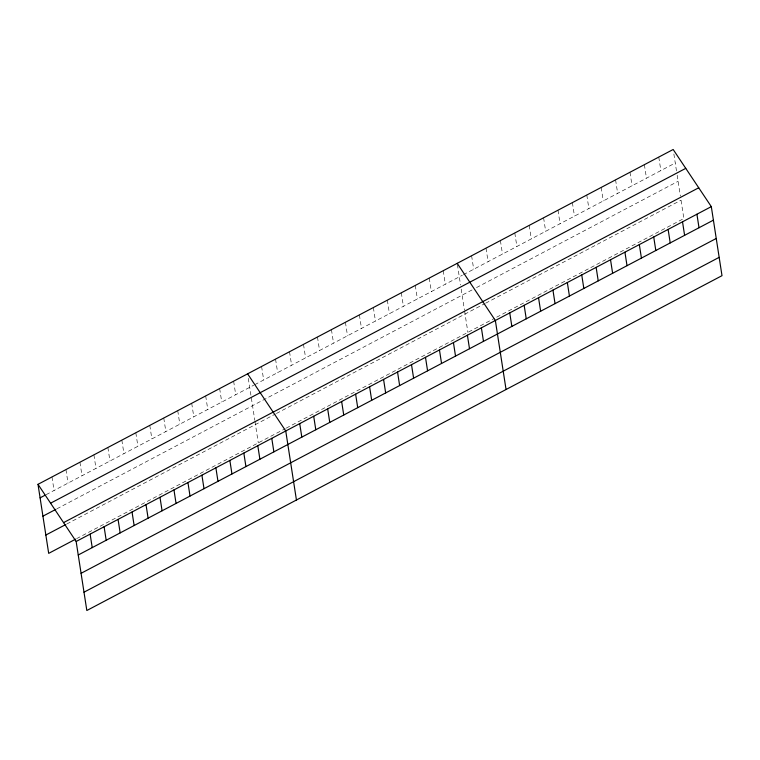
<?xml version="1.0" encoding="UTF-8"?>
<svg xmlns="http://www.w3.org/2000/svg" width="760" height="760" viewBox="0 0 760 760"><rect width="100%" height="100%" fill="white"/><g stroke="black" fill="none" stroke-linecap="round" stroke-linejoin="round"><path stroke-width="0.57" stroke-dasharray="3.8 2.85" d="M46.084 494.684L253.688 385.244M254.685 384.712L462.384 275.224M463.41 274.673L675.26 163.001M56.905 508.801L474.477 288.658M476.529 287.574L678.091 181.317M66.813 523.991L275.415 414.019M276.412 413.487L484.595 303.743M485.63 303.202L681.017 200.193M76.636 538.631L285.238 428.659M286.235 428.127L494.636 318.269M496.689 317.186L683.848 218.519L680.533 197.049M673.864 153.995L676.514 171.142M677.15 175.208L680.361 196.004M658.768 157.082L660.858 170.591M644.375 164.663L646.466 178.182M629.973 172.254L632.063 185.773M615.581 179.844L617.671 193.363M601.179 187.435L603.269 200.944M586.786 195.025L588.876 208.534M572.385 202.616L574.475 216.125M557.992 210.207L560.082 223.715M543.59 217.797L545.68 231.306M529.197 225.387L531.288 238.896M514.795 232.978L516.885 246.487M500.403 240.568L502.493 254.077M486.001 248.159L488.091 261.668M471.608 255.749L473.698 269.258M457.387 264.461L460.56 284.99M461.187 289.056L464.408 309.852M464.569 310.897L467.894 332.367M443.232 270.702L445.331 284.212M429.257 278.065L431.357 291.584M415.292 285.437L417.382 298.946M401.318 292.799L403.408 306.308M387.344 300.172L389.433 313.68M373.369 307.534L375.459 321.043M359.394 314.906L361.484 328.415M345.42 322.269L347.51 335.777M331.445 329.631L333.535 343.149M317.471 337.003L319.561 350.512M303.497 344.365L305.587 357.874M289.522 351.738L291.622 365.247M275.548 359.1L277.647 372.609M261.582 366.472L263.673 379.981M248.302 378.337L254.809 420.346M254.97 421.391L258.286 442.861M233.633 381.197L235.723 394.715M219.659 388.569L221.749 402.078M205.684 395.931L207.774 409.44M191.71 403.303L193.8 416.812M177.736 410.666L179.825 424.175M163.761 418.038L165.851 431.547M149.786 425.401L151.876 438.909M135.812 432.763L137.911 446.281M121.837 440.135L123.937 453.644M107.872 447.498L109.962 461.006M93.898 454.869L95.988 468.378M79.923 462.232L82.013 475.741M65.949 469.604L68.039 483.113M51.974 476.966L54.064 490.475"/><path stroke-width="1.14" d="M38 484.329L673.17 149.492L711.312 206.634L722 275.671L86.83 610.508L76.152 541.481L38 484.329L48.688 553.365L75.639 539.153M40.09 497.847L45.078 495.216M50.587 503.196L685.757 168.35M42.93 516.163L55.907 509.323M63.555 522.623L698.725 187.777M45.847 535.04L65.816 524.514M76.152 541.481L711.312 206.634M78.242 554.99L713.403 220.153M81.073 573.315L716.243 238.469M83.999 592.192L719.159 257.345M457.206 263.34L495.358 320.483L506.046 389.509M247.608 373.834L285.75 430.986L296.438 500.014M696.92 214.225L699.01 227.743M682.518 221.815L684.608 235.325M668.125 229.406L670.216 242.915M653.723 236.996L655.813 250.505M639.331 244.587L641.421 258.096M624.929 252.177L627.019 265.687M610.536 259.768L612.626 273.277M596.135 267.358L598.225 280.867M581.742 274.949L583.832 288.458M567.34 282.54L569.43 296.048M552.947 290.13L555.038 303.639M538.545 297.72L540.645 311.229M524.153 305.311L526.243 318.82M509.751 312.892L511.85 326.41M481.384 327.854L483.474 341.363M467.409 335.217L469.499 348.726M453.435 342.589L455.525 356.098M439.46 349.952L441.55 363.46M425.486 357.323L427.585 370.832M411.512 364.686L413.611 378.195M397.546 372.048L399.637 385.567M383.572 379.42L385.662 392.93M369.597 386.783L371.688 400.292M355.623 394.155L357.713 407.664M341.648 401.517L343.738 415.026M327.674 408.889L329.764 422.398M313.699 416.252L315.79 429.761M299.725 423.615L301.815 437.133M271.776 438.349L273.875 451.858M257.801 445.721L259.901 459.23M243.837 453.083L245.927 466.592M229.862 460.455L231.952 473.964M215.887 467.818L217.977 481.327M201.913 475.18L204.003 488.699M187.939 482.552L190.028 496.061M173.964 489.915L176.054 503.424M159.989 497.287L162.079 510.796M146.015 504.649L148.105 518.158M132.041 512.021L134.13 525.531M118.066 519.384L120.165 532.893M104.091 526.746L106.191 540.265M90.127 534.119L92.216 547.628"/></g></svg>
